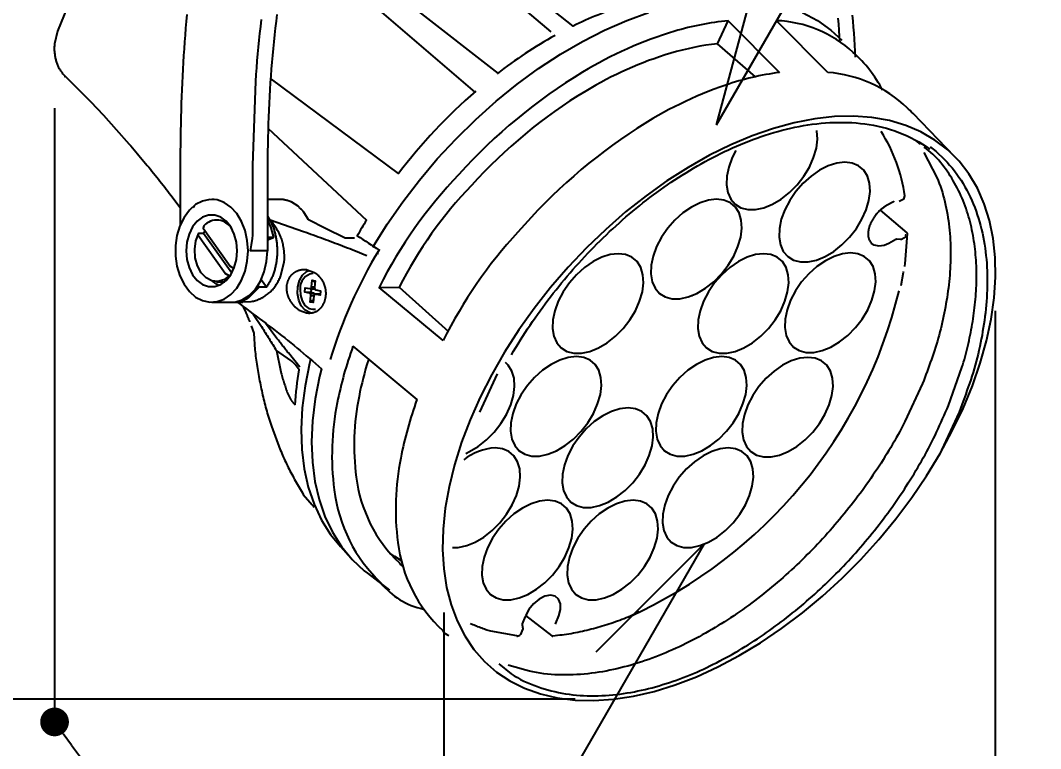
# Model space of a CAD drawing. Header units: millimetres. Extents: x 14 to 828, y 15 to 581.
# Drawn here: x 211.87 to 238.52, y 347.74 to 366.76 of the extents above; entities that cross this region are included whole.
import ezdxf

# ---------------------------------------------------------------- set-up
doc = ezdxf.new("R2010")
doc.units = ezdxf.units.MM
doc.header["$LTSCALE"] = 0.2
doc.layers.get('Defpoints').update_dxf_attribs({"color": 5})
for name, color, linetype in [('1_シンボル', 2, 'Continuous'), ('1_寸法', 7, 'Continuous'), ('1_文字', 3, 'Continuous')]:
    doc.layers.add(name, color=color, linetype=linetype)
doc.styles.add('Dim', font='simplex.shx', dxfattribs={"width": 0.8, "bigfont": 'extfont2.shx'})
doc.dimstyles.new('1-1', dxfattribs={"dimtxt": 3, "dimasz": 0.75, "dimexe": 0, "dimexo": 1, "dimgap": 0.5, "dimtad": 1, "dimdec": 0, "dimtxsty": 'Dim', "dimblk": 'DOT', "dimcen": 2.5, "dimadec": 0, "dimazin": 0, "dimtfac": 1, "dimtdec": 0, "dimtix": 1, "dimtmove": 2, "dimatfit": 3, "dimldrblk": '引出', "dimfxl": 1, "dimlwd": -1, "dimlwe": -1, "dimarcsym": 0})

# ---------------------------------------------------------------- blocks, each defined once
blk = doc.blocks.new('_Dot')
at = {"color": 0, "linetype": 'ByBlock', "lineweight": -2}
blk.add_line((-0.5, 0), (-1, 0), dxfattribs=at)
at = {"color": 0, "linetype": 'ByBlock', "const_width": 0.5}
blk.add_lwpolyline([(-0.25, 0, 1), (0.25, 0, 1)], format="xyb", close=True, dxfattribs=at)
blk = doc.blocks.new('*D17')
at = {"layer": '1_寸法', "color": 0, "transparency": 16777216}
for p, q in [((237.339, 359.174), (237.339, 342.6)), ((222.93, 351.293), (222.93, 334.718)), ((223.588, 335.078), (236.681, 342.24))]:
    blk.add_line(p, q, dxfattribs=at)
at = {"layer": 'Defpoints', "color": 0, "transparency": 16777216}
for p in [(237.339, 360.314), (222.93, 352.433), (237.339, 342.6)]:
    blk.add_point(p, dxfattribs=at)
at = {"layer": '1_寸法', "color": 0, "transparency": 16777216, "xscale": 0.75, "yscale": 0.75, "zscale": 0.75}
for p, rotation in [((237.339, 342.6), 28.67606357484534), ((222.93, 334.718), 208.6760635748453)]:
    blk.add_blockref('_Dot', p, dxfattribs=dict(at, rotation=rotation))
at = {"layer": '1_寸法', "color": 0, "transparency": 16777216, "insert": (229.175, 340.414), "char_height": 3, "attachment_point": 5, "rotation": 28.6761, "style": 'Dim'}
blk.add_mtext('%%C106', dxfattribs=at)
blk = doc.blocks.new('引出')
at = {"color": 0, "linetype": 'ByBlock', "lineweight": -2}
for p, q in [((-3.864, 1.035), (0, 0)), ((0, 0), (-1, 0))]:
    blk.add_line(p, q, dxfattribs=at)
blk = doc.blocks.new('*D21')
at = {"layer": '1_寸法', "color": 0, "transparency": 16777216}
for p, q in [((212.762, 364.471), (212.762, 348.436)), ((222.93, 350.754), (222.93, 334.718)), ((213.208, 347.833), (222.483, 335.321))]:
    blk.add_line(p, q, dxfattribs=at)
at = {"layer": 'Defpoints', "color": 0, "transparency": 16777216}
for p in [(212.762, 366.15), (222.93, 352.433), (222.93, 334.718)]:
    blk.add_point(p, dxfattribs=at)
at = {"layer": '1_寸法', "color": 0, "transparency": 16777216, "xscale": 0.75, "yscale": 0.75, "zscale": 0.75}
for p, rotation in [((212.762, 348.436), 126.5486283156237), ((222.93, 334.718), 306.5486283156237)]:
    blk.add_blockref('_Dot', p, dxfattribs=dict(at, rotation=rotation))
at = {"layer": '1_寸法', "color": 0, "transparency": 16777216, "insert": (219.452, 342.768), "char_height": 3, "attachment_point": 5, "rotation": 306.5486, "style": 'Dim'}
blk.add_mtext('115', dxfattribs=at)
blk = doc.blocks.new('*D22')
at = {"layer": '1_寸法', "color": 0, "transparency": 16777216}
for p, q in [((187.863, 387.499), (172.133, 387.499)), ((172.133, 386.749), (172.133, 349.779)), ((226.362, 349.029), (172.133, 349.029))]:
    blk.add_line(p, q, dxfattribs=at)
at = {"layer": 'Defpoints', "color": 0, "transparency": 16777216}
for p in [(188.863, 387.499), (172.133, 349.029), (227.362, 349.029)]:
    blk.add_point(p, dxfattribs=at)
at = {"layer": '1_寸法', "color": 0, "transparency": 16777216, "xscale": 0.75, "yscale": 0.75, "zscale": 0.75}
for p, rotation in [((172.133, 387.499), 90), ((172.133, 349.029), 270)]:
    blk.add_blockref('_Dot', p, dxfattribs=dict(at, rotation=rotation))
at = {"layer": '1_寸法', "color": 0, "transparency": 16777216, "insert": (170.133, 368.264), "char_height": 3, "attachment_point": 5, "rotation": 90, "style": 'Dim'}
blk.add_mtext('223', dxfattribs=at)

msp = doc.modelspace()

# ---------------------------------------------------------------- linework, layer by layer
at = {"layer": '1_シンボル', "color": 7}
for points in [[(220.126, 373.42), (227.628, 367.139, 0.040083), (226.31, 366.617), (219.617, 371.906)], [(230.36, 366.757, 0.047412), (228.964, 366.482, 0.062623), (226.558, 365.411, 0.07355), (223.327, 362.742, 0.07355), (221.243, 359.79)], [(234.395, 364.94, 0.094761), (233.627, 365.926, 0.180053), (231.626, 366.757)], [(225.838, 366.372, 0.038254), (224.323, 365.37)], [(230.084, 366.155, 0.044584), (228.862, 365.907, 0.062623), (226.639, 364.918, 0.07355), (223.654, 362.452, 0.07355), (221.765, 359.794)], [(223.765, 364.913, 0.051337), (221.748, 362.765), (218.43, 365.231)], [(231.698, 365.404, 0.049081), (230.296, 365.074, 0.060869), (227.979, 363.943, 0.07069), (224.868, 361.233, 0.07069), (222.917, 358.402)], [(235.192, 364.33, 0.015752), (235.037, 364.48, 0.174782), (232.967, 365.404)], [(218.347, 363.937), (220.91, 361.543, 0.008533), (220.671, 361.136, 0.004093), (221.258, 360.756)], [(234.974, 362.179, 0.111347), (234.357, 363.858)], [(234.694, 362.029), (234.687, 362.027), (234.68, 362.025), (234.5, 361.926), (234.486, 361.917), (234.473, 361.908), (234.459, 361.899), (234.445, 361.89), (234.431, 361.881), (234.417, 361.871), (234.404, 361.862), (234.39, 361.852), (234.377, 361.842), (234.364, 361.832), (234.351, 361.821), (234.338, 361.811), (234.326, 361.8), (234.313, 361.788), (234.301, 361.777), (234.289, 361.765), (234.278, 361.753), (234.266, 361.741), (234.255, 361.729), (234.244, 361.716), (234.234, 361.704), (234.223, 361.691), (234.213, 361.678), (234.202, 361.665), (234.192, 361.651), (234.183, 361.638), (234.173, 361.624), (234.164, 361.611), (234.155, 361.597), (234.146, 361.583), (234.137, 361.569), (234.128, 361.554), (234.12, 361.54), (234.112, 361.525), (234.104, 361.511), (234.097, 361.496), (234.09, 361.481), (234.083, 361.466), (234.076, 361.451), (234.07, 361.435), (234.064, 361.42), (234.058, 361.404), (234.052, 361.389), (234.047, 361.373), (234.042, 361.357), (234.038, 361.341), (234.034, 361.325), (234.03, 361.308), (234.027, 361.292), (234.024, 361.276), (234.021, 361.259), (234.019, 361.243), (234.018, 361.226), (234.017, 361.21), (234.016, 361.193), (234.016, 361.177), (234.017, 361.16), (234.018, 361.143), (234.02, 361.127), (234.022, 361.11), (234.025, 361.094), (234.029, 361.078), (234.034, 361.062), (234.039, 361.046), (234.046, 361.031), (234.053, 361.016), (234.061, 361.001), (234.069, 360.987), (234.079, 360.973), (234.089, 360.96), (234.1, 360.948), (234.113, 360.937), (234.125, 360.926), (234.139, 360.917), (234.153, 360.908), (234.168, 360.901), (234.301, 360.873, 0.124451), (234.562, 360.948), (234.742, 361.047), (234.749, 361.05), (234.756, 361.052), (234.769, 361.054), (234.865, 361.048), (234.872, 361.048), (234.879, 361.048), (234.885, 361.05), (234.891, 361.052), (235.01, 361.117)], [(217.395, 361.316, 0.505492), (216.662, 361.4), (216.644, 361.336), (217.35, 360.343), (217.438, 360.291)], [(216.689, 361.272, 0.021706), (216.654, 361.209)], [(235.02, 361.142), (235.023, 361.132, -0.233769), (235.01, 361.117), (235.007, 361.128)], [(221.233, 360.756, 0.063552), (219.967, 357.909)], [(219.506, 360.15, 0.38563), (219.179, 359.745), (219.184, 359.584), (219.228, 359.434), (219.305, 359.315), (219.407, 359.24), (219.506, 359.218), (219.576, 359.218)], [(219.492, 359.976), (219.573, 359.961), (219.556, 359.787, 0.365714), (219.589, 359.726), (219.712, 359.703), (219.702, 359.59), (219.578, 359.613), (219.683, 359.613), (219.678, 359.613), (219.573, 359.613)], [(219.455, 359.581, 0.365714), (219.423, 359.642), (219.527, 359.642), (219.464, 359.654), (219.3, 359.665), (219.31, 359.779), (219.433, 359.756), (219.441, 359.755), (219.448, 359.757), (219.455, 359.761), (219.461, 359.766), (219.467, 359.773), (219.471, 359.782), (219.474, 359.791), (219.476, 359.802), (219.558, 359.802)], [(219.438, 359.755), (219.543, 359.755, 0.147128), (219.559, 359.76)], [(219.558, 359.608, 0.275277), (219.527, 359.642)], [(227.756, 351.177, 0.231623), (234.827, 359.699)], [(220.558, 358.249, 0.039233), (220.148, 356.772, 0.083686), (220.071, 354.496, 0.174782), (221.289, 352.068, 0.174782), (222.398, 351.385)], [(220.558, 358.249), (222.23, 356.856, 0.040176), (221.807, 355.33, 0.083031), (221.732, 353.125, 0.180053), (222.905, 350.823, 0.180053), (223.06, 350.697)], [(220.96, 357.897, 0.02841), (220.717, 356.936, 0.083686), (220.645, 354.833, 0.174782), (221.771, 352.59, 0.174782), (221.866, 352.507)], [(223.156, 352.99), (223.311, 352.994), (223.529, 353.041), (223.754, 353.133), (223.979, 353.267), (224.195, 353.438), (224.395, 353.64), (224.571, 353.865), (224.717, 354.106), (224.828, 354.354), (224.899, 354.599), (224.929, 354.833), (224.915, 355.048), (224.859, 355.235), (224.763, 355.389), (224.629, 355.502), (224.463, 355.572), (224.272, 355.595, 0.153555), (223.454, 355.284)], [(224.991, 350.849), (224.938, 350.719, -0.015904), (224.937, 350.717), (224.93, 350.708), (224.922, 350.702)]]:
    msp.add_lwpolyline(points, format="xyb", dxfattribs=at)
for points in [[(214.932, 371.604), (212.843, 366.487), (212.762, 366.15), (212.759, 366.126), (212.757, 366.102), (212.756, 366.077), (212.755, 366.053), (212.755, 366.028), (212.756, 366.004), (212.756, 365.979), (212.758, 365.955), (212.76, 365.931), (212.762, 365.906), (212.765, 365.882), (212.768, 365.858), (212.772, 365.834), (212.776, 365.81), (212.781, 365.786), (212.786, 365.762), (212.791, 365.738), (212.798, 365.714), (212.804, 365.691), (212.811, 365.667), (212.819, 365.644), (212.828, 365.621), (212.837, 365.599), (212.846, 365.576), (212.857, 365.554), (212.868, 365.532), (212.88, 365.511), (212.893, 365.49), (212.906, 365.47), (212.92, 365.45), (212.935, 365.43), (212.949, 365.41), (212.964, 365.391), (212.98, 365.372), (212.995, 365.353), (213.011, 365.334), (213.355, 364.996), (213.697, 364.647), (214.037, 364.287), (214.375, 363.916), (214.71, 363.535), (214.753, 363.485), (214.796, 363.434), (214.839, 363.384), (214.882, 363.333), (214.925, 363.282), (214.968, 363.232), (215.01, 363.181), (215.053, 363.13), (215.095, 363.079), (215.138, 363.028), (215.18, 362.977), (215.222, 362.926), (215.265, 362.874), (215.307, 362.823), (215.349, 362.772), (215.39, 362.72), (215.432, 362.668), (215.474, 362.617), (215.515, 362.565), (215.556, 362.513), (215.598, 362.461), (215.639, 362.409), (215.679, 362.356), (215.72, 362.304), (215.76, 362.251), (215.801, 362.198), (216.043, 361.875)], [(219.558, 371.68), (225.728, 366.464)], [(224.362, 365.377), (220.12, 368.684), (219.021, 369.54)], [(218.926, 369.023), (223.745, 364.886)], [(216.218, 366.918), (216.202, 366.739), (216.187, 366.561), (216.173, 366.382), (216.16, 366.204), (216.147, 366.025), (216.135, 365.847), (216.124, 365.668), (216.113, 365.489), (216.103, 365.31), (216.094, 365.132), (216.086, 364.953), (216.079, 364.774), (216.072, 364.595), (216.067, 364.416), (216.062, 364.237), (216.058, 364.058), (216.054, 363.879), (216.051, 363.7), (216.049, 363.521), (216.047, 363.342), (216.045, 363.163), (216.043, 362.984), (216.043, 361.415)], [(218.57, 366.921), (218.548, 366.743), (218.527, 366.565), (218.508, 366.387), (218.489, 366.208), (218.471, 366.03), (218.454, 365.851), (218.438, 365.672), (218.423, 365.494), (218.409, 365.315), (218.396, 365.136), (218.385, 364.957), (218.374, 364.777), (218.365, 364.598), (218.357, 364.419), (218.35, 364.24), (218.345, 364.06), (218.34, 363.881), (218.336, 363.702), (218.332, 363.522), (218.329, 363.343), (218.326, 363.163), (218.324, 362.984), (218.324, 360.744), (217.88, 360.744), (217.881, 360.747), (217.909, 360.905), (217.932, 361.064), (217.94, 361.153), (217.944, 361.243), (217.944, 362.984), (218.018, 365.167), (218.03, 365.347), (218.043, 365.527), (218.057, 365.707), (218.073, 365.887), (218.09, 366.067), (218.108, 366.247), (218.127, 366.426), (218.147, 366.606), (218.168, 366.785)], [(221.074, 360.84), (221.449, 361.437), (221.857, 362.023), (222.295, 362.593), (222.762, 363.144), (223.253, 363.673), (223.766, 364.176), (224.299, 364.652), (224.847, 365.096), (225.408, 365.506), (225.979, 365.88), (226.555, 366.215), (227.133, 366.51), (227.71, 366.763), (228.283, 366.972)], [(232.305, 366.972), (232.692, 366.763), (233.045, 366.51), (233.327, 366.251)], [(233.285, 366.184), (233.274, 366.345), (233.263, 366.505), (233.25, 366.666), (233.236, 366.826)], [(233.692, 365.803), (233.682, 365.96), (233.671, 366.117), (233.66, 366.274), (233.649, 366.431), (233.637, 366.588), (233.624, 366.745), (233.611, 366.901)], [(231.073, 365.293), (230.084, 366.155), (230.36, 366.757), (231.698, 365.404)], [(232.967, 365.404), (231.626, 366.757)], [(213.01, 365.302), (213.018, 365.297)], [(218.441, 365.296), (218.418, 365.297)], [(224.698, 358.023), (224.756, 358.122), (224.815, 358.22), (224.875, 358.318), (224.936, 358.416), (224.997, 358.512), (225.059, 358.609), (225.122, 358.705), (225.186, 358.8), (225.251, 358.895), (225.316, 358.99), (225.382, 359.084), (225.449, 359.177), (225.516, 359.27), (225.584, 359.363), (225.653, 359.454), (225.723, 359.546), (225.793, 359.636), (225.864, 359.726), (225.936, 359.816), (226.009, 359.905), (226.082, 359.993), (226.156, 360.081), (226.231, 360.168), (226.306, 360.255), (226.382, 360.341), (226.459, 360.426), (226.537, 360.511), (226.615, 360.595), (226.694, 360.679), (226.773, 360.762), (226.853, 360.844), (226.934, 360.925), (227.015, 361.006), (227.097, 361.087), (227.18, 361.166), (227.264, 361.245), (227.348, 361.323), (227.432, 361.401), (227.518, 361.478), (227.604, 361.554), (227.69, 361.629), (227.778, 361.703), (227.866, 361.777), (227.954, 361.85), (228.043, 361.923), (228.133, 361.994), (228.224, 362.065), (228.315, 362.135), (228.407, 362.204), (228.499, 362.272), (228.592, 362.339), (228.686, 362.406), (228.78, 362.471), (228.875, 362.536), (228.97, 362.6), (229.066, 362.663), (229.163, 362.725), (229.26, 362.786), (229.358, 362.845), (229.457, 362.904), (229.556, 362.962), (229.656, 363.019), (229.756, 363.075), (229.857, 363.13), (229.958, 363.183), (230.061, 363.235), (230.163, 363.287), (230.267, 363.337), (230.371, 363.386), (230.475, 363.433), (230.58, 363.479), (230.686, 363.524), (230.792, 363.568), (230.899, 363.61), (231.006, 363.651), (231.114, 363.69), (231.222, 363.728), (231.331, 363.764), (231.441, 363.799), (231.551, 363.832), (231.661, 363.864), (231.772, 363.894), (231.883, 363.922), (231.995, 363.948), (232.107, 363.972), (232.22, 363.995), (232.333, 364.015), (232.446, 364.033), (232.56, 364.05), (232.674, 364.064), (232.788, 364.076), (232.902, 364.086), (233.017, 364.093), (233.132, 364.098), (233.247, 364.101), (233.361, 364.101), (233.476, 364.098), (233.591, 364.093), (233.705, 364.085), (233.82, 364.074), (233.934, 364.06), (234.047, 364.043), (234.16, 364.023), (234.273, 364), (234.385, 363.974), (234.496, 363.945), (234.606, 363.912), (234.715, 363.877), (234.823, 363.837), (234.929, 363.795), (235.035, 363.749), (235.138, 363.699), (235.24, 363.647), (235.34, 363.591), (235.439, 363.531), (235.535, 363.468), (235.629, 363.402)], [(236.285, 363.204), (235.192, 364.33)], [(230.563, 363.365), (230.467, 363.182), (230.376, 362.934), (230.325, 362.693), (230.317, 362.468), (230.352, 362.266), (230.429, 362.095), (230.544, 361.961), (230.694, 361.869), (230.874, 361.822), (231.076, 361.822), (231.294, 361.869), (231.52, 361.961), (231.744, 362.095), (231.961, 362.266), (232.161, 362.468), (232.337, 362.693), (232.483, 362.934), (232.593, 363.182), (232.665, 363.427), (232.694, 363.661), (232.681, 363.876), (232.678, 363.886)], [(235.384, 363.528), (235.261, 363.627)], [(224.37, 349.956), (224.695, 349.695), (224.774, 349.643), (224.855, 349.594), (224.939, 349.548), (225.024, 349.505), (225.11, 349.466), (225.198, 349.428), (225.286, 349.393), (225.376, 349.36), (225.466, 349.33), (225.556, 349.301), (225.648, 349.274), (225.739, 349.249), (225.832, 349.227), (225.925, 349.206), (226.018, 349.188), (226.112, 349.172), (226.206, 349.158), (226.301, 349.147), (226.395, 349.137), (226.49, 349.129), (226.585, 349.124), (226.68, 349.12), (226.775, 349.118), (226.871, 349.118), (226.966, 349.12), (227.061, 349.123), (227.156, 349.128), (227.251, 349.135), (227.345, 349.143), (227.44, 349.153), (227.535, 349.165), (227.629, 349.178), (227.723, 349.192), (227.817, 349.208), (227.91, 349.225), (228.004, 349.244), (228.097, 349.264), (228.189, 349.285), (228.282, 349.307), (228.374, 349.331), (228.466, 349.356), (228.557, 349.382), (228.648, 349.41), (228.739, 349.438), (228.83, 349.467), (228.92, 349.498), (229.01, 349.53), (229.099, 349.562), (229.188, 349.596), (229.277, 349.631), (229.365, 349.666), (229.453, 349.703), (229.54, 349.74), (229.627, 349.779), (229.714, 349.818), (229.8, 349.858), (229.886, 349.899), (229.971, 349.941), (230.056, 349.984), (230.141, 350.028), (230.225, 350.072), (230.309, 350.117), (230.392, 350.163), (230.475, 350.209), (230.558, 350.257), (230.64, 350.305), (230.721, 350.354), (230.803, 350.403), (230.884, 350.453), (230.964, 350.504), (231.044, 350.556), (231.124, 350.608), (231.203, 350.661), (231.281, 350.714), (231.36, 350.768), (231.437, 350.823), (231.515, 350.879), (231.592, 350.934), (231.668, 350.991), (231.744, 351.048), (231.82, 351.106), (231.895, 351.164), (231.97, 351.223), (232.044, 351.282), (232.118, 351.342), (232.192, 351.403), (232.265, 351.464), (232.337, 351.525), (232.41, 351.587), (232.481, 351.65), (232.552, 351.713), (232.623, 351.777), (232.694, 351.841), (232.764, 351.905), (232.833, 351.97), (232.902, 352.036), (232.97, 352.102), (233.039, 352.168), (233.106, 352.235), (233.173, 352.303), (233.24, 352.37), (233.306, 352.439), (233.372, 352.507), (233.437, 352.577), (233.502, 352.646), (233.567, 352.716), (233.631, 352.787), (233.694, 352.858), (233.757, 352.929), (233.819, 353.001), (233.881, 353.073), (233.943, 353.146), (234.004, 353.219), (234.065, 353.292), (234.125, 353.366), (234.184, 353.44), (234.243, 353.515), (234.302, 353.59), (234.36, 353.665), (234.417, 353.741), (234.474, 353.817), (234.531, 353.893), (234.587, 353.97), (234.642, 354.048), (234.697, 354.125), (234.752, 354.203), (234.806, 354.282), (234.859, 354.361), (234.912, 354.44), (234.964, 354.519), (235.016, 354.599), (235.068, 354.679), (235.118, 354.759), (235.169, 354.84), (235.218, 354.921), (235.268, 355.003), (235.316, 355.085), (235.364, 355.167), (235.412, 355.249), (235.458, 355.332), (235.504, 355.415), (235.55, 355.499), (235.594, 355.583), (235.638, 355.667), (235.681, 355.752), (235.724, 355.838), (235.765, 355.923), (235.806, 356.009), (235.847, 356.095), (235.886, 356.182), (235.926, 356.268), (235.965, 356.355), (236.004, 356.442), (236.042, 356.529), (236.08, 356.616), (236.119, 356.703), (236.47, 357.693), (236.491, 357.763), (236.512, 357.833), (236.532, 357.903), (236.551, 357.973), (236.57, 358.043), (236.588, 358.114), (236.606, 358.185), (236.623, 358.256), (236.639, 358.327), (236.655, 358.398), (236.67, 358.469), (236.685, 358.54), (236.699, 358.612), (236.712, 358.683), (236.725, 358.755), (236.738, 358.827), (236.75, 358.899), (236.761, 358.971), (236.771, 359.043), (236.782, 359.115), (236.791, 359.187), (236.8, 359.259), (236.808, 359.332), (236.815, 359.404), (236.822, 359.477), (236.828, 359.549), (236.833, 359.622), (236.838, 359.695), (236.842, 359.768), (236.845, 359.84), (236.847, 359.913), (236.849, 359.986), (236.85, 360.059), (236.85, 360.132), (236.849, 360.205), (236.847, 360.277), (236.845, 360.35), (236.841, 360.423), (236.837, 360.496), (236.832, 360.568), (236.826, 360.641), (236.819, 360.714), (236.812, 360.786), (236.803, 360.858), (236.793, 360.931), (236.783, 361.003), (236.771, 361.075), (236.759, 361.146), (236.745, 361.218), (236.731, 361.289), (236.715, 361.36), (236.699, 361.431), (236.681, 361.502), (236.662, 361.572), (236.642, 361.643), (236.621, 361.712), (236.599, 361.782), (236.576, 361.851), (236.551, 361.919), (236.526, 361.988), (236.499, 362.055), (236.471, 362.123), (236.441, 362.189), (236.411, 362.255), (236.379, 362.321), (236.346, 362.386), (236.312, 362.45), (236.277, 362.514), (236.24, 362.577), (236.203, 362.64), (236.165, 362.702), (236.125, 362.763), (236.085, 362.823), (236.043, 362.883), (236, 362.942), (235.955, 363), (235.909, 363.056), (235.862, 363.111), (235.813, 363.165), (235.762, 363.217), (235.709, 363.267), (235.654, 363.316), (235.598, 363.362), (235.541, 363.407), (235.483, 363.452)], [(235.473, 363.316), (235.816, 362.66), (235.848, 362.582), (235.878, 362.504), (235.906, 362.425), (235.932, 362.346), (235.957, 362.265), (235.98, 362.185), (236.001, 362.104), (236.021, 362.023), (236.04, 361.941), (236.057, 361.859), (236.074, 361.777), (236.089, 361.695), (236.102, 361.612), (236.115, 361.529), (236.126, 361.446), (236.136, 361.363), (236.144, 361.28), (236.152, 361.196), (236.158, 361.113), (236.164, 361.029), (236.168, 360.946), (236.17, 360.862), (236.172, 360.778), (236.173, 360.694), (236.173, 360.611), (236.171, 360.527), (236.169, 360.443), (236.165, 360.36), (236.161, 360.276), (236.155, 360.192), (236.149, 360.109), (236.142, 360.025), (236.134, 359.942), (236.125, 359.859), (236.115, 359.776), (236.104, 359.693), (236.092, 359.61), (236.08, 359.527), (236.066, 359.444), (236.052, 359.362), (236.038, 359.279), (236.022, 359.197), (236.006, 359.115), (235.989, 359.033), (235.971, 358.951), (235.953, 358.869), (235.934, 358.788), (235.914, 358.706), (235.893, 358.625), (235.871, 358.544), (235.849, 358.464), (235.826, 358.383), (235.802, 358.303), (235.777, 358.223), (235.751, 358.143), (235.725, 358.064), (235.698, 357.984), (235.671, 357.905), (235.643, 357.826), (235.614, 357.747), (235.586, 357.669), (235.557, 357.59), (235.528, 357.512), (235.498, 357.433), (235.469, 357.355), (235.439, 357.277), (234.98, 356.283), (234.936, 356.197), (234.892, 356.112), (234.846, 356.027), (234.8, 355.943), (234.753, 355.859), (234.705, 355.775), (234.657, 355.692), (234.608, 355.609), (234.559, 355.527), (234.509, 355.444), (234.458, 355.363), (234.407, 355.281), (234.355, 355.2), (234.303, 355.119), (234.25, 355.039), (234.197, 354.958), (234.143, 354.879), (234.089, 354.799), (234.034, 354.72), (233.979, 354.641), (233.923, 354.563), (233.867, 354.485), (233.81, 354.408), (233.752, 354.33), (233.694, 354.254), (233.636, 354.177), (233.576, 354.101), (233.517, 354.026), (233.457, 353.951), (233.396, 353.876), (233.335, 353.802), (233.274, 353.728), (233.211, 353.654), (233.149, 353.581), (233.086, 353.508), (233.022, 353.436), (232.958, 353.364), (232.894, 353.293), (232.829, 353.222), (232.763, 353.151), (232.697, 353.081), (232.631, 353.012), (232.564, 352.942), (232.497, 352.874), (232.429, 352.806), (232.361, 352.738), (232.292, 352.67), (232.223, 352.604), (232.153, 352.537), (232.083, 352.471), (232.012, 352.406), (231.941, 352.341), (231.87, 352.277), (231.798, 352.213), (231.725, 352.15), (231.652, 352.087), (231.579, 352.025), (231.505, 351.963), (231.431, 351.902), (231.356, 351.841), (231.281, 351.781), (231.205, 351.721), (231.129, 351.662), (231.053, 351.604), (230.976, 351.546), (230.899, 351.489), (230.821, 351.432), (230.743, 351.376), (230.664, 351.321), (230.585, 351.266), (230.505, 351.212), (230.425, 351.159), (230.345, 351.106), (230.264, 351.054), (230.182, 351.002), (230.101, 350.952), (230.018, 350.902), (229.936, 350.852), (229.853, 350.804), (229.769, 350.756), (229.685, 350.709), (229.601, 350.663), (229.516, 350.617), (229.431, 350.572), (229.345, 350.528), (229.259, 350.485), (229.173, 350.443), (229.086, 350.402), (228.999, 350.361), (228.911, 350.321), (228.823, 350.283), (228.735, 350.245), (228.646, 350.208), (228.556, 350.172), (228.467, 350.137), (228.377, 350.103), (228.286, 350.071), (228.195, 350.039), (228.104, 350.008), (228.013, 349.978), (227.921, 349.95), (227.829, 349.923), (227.736, 349.896), (227.643, 349.872), (227.55, 349.848), (227.456, 349.825), (227.362, 349.804), (227.268, 349.784), (227.174, 349.766), (227.079, 349.749), (226.984, 349.733), (226.889, 349.719), (226.793, 349.707), (226.698, 349.696), (226.602, 349.686), (226.506, 349.679), (226.41, 349.672), (226.314, 349.668), (226.218, 349.665), (226.122, 349.664), (226.025, 349.664), (225.929, 349.666), (225.833, 349.67), (225.737, 349.677), (225.641, 349.685), (225.546, 349.696), (225.45, 349.709), (225.355, 349.724), (225.261, 349.743), (225.167, 349.763), (225.074, 349.787), (224.981, 349.812), (224.888, 349.838), (224.796, 349.866), (224.704, 349.894), (224.612, 349.923)], [(235.639, 363.462), (235.717, 363.401), (235.794, 363.337), (235.869, 363.271), (235.941, 363.203), (236.012, 363.132), (236.08, 363.06), (236.147, 362.985), (236.211, 362.909), (236.273, 362.831), (236.332, 362.751), (236.389, 362.67), (236.445, 362.587), (236.497, 362.502), (236.548, 362.416), (236.596, 362.329), (236.642, 362.24), (236.685, 362.151), (236.727, 362.06), (236.766, 361.968), (236.803, 361.876), (236.838, 361.782), (236.87, 361.688), (236.901, 361.593), (236.929, 361.498), (236.956, 361.402), (236.98, 361.305), (237.002, 361.208), (237.023, 361.11), (237.041, 361.012), (237.058, 360.914), (237.073, 360.816), (237.086, 360.717), (237.097, 360.618), (237.107, 360.519), (237.115, 360.419), (237.122, 360.32), (237.126, 360.22), (237.129, 360.121), (237.131, 360.021), (237.131, 359.921), (237.13, 359.822), (237.127, 359.722), (237.123, 359.622), (237.118, 359.523), (237.111, 359.423), (237.102, 359.324), (237.093, 359.225), (237.082, 359.126), (237.07, 359.027), (237.057, 358.928), (237.042, 358.829), (237.027, 358.731), (237.01, 358.633), (236.993, 358.535), (236.974, 358.437), (236.954, 358.339), (236.933, 358.241), (236.912, 358.144), (236.889, 358.047), (236.865, 357.95), (236.84, 357.854), (236.813, 357.758), (236.786, 357.662), (236.758, 357.566), (236.728, 357.471), (236.697, 357.376), (236.666, 357.282), (236.633, 357.188), (236.6, 357.094), (236.567, 357), (236.532, 356.906), (236.498, 356.813), (236.463, 356.719), (236.428, 356.626), (236.393, 356.533), (235.931, 355.532)], [(216.93, 362.088), (216.867, 362.088)], [(218.649, 362.088), (218.324, 362.088)], [(219.396, 361.553), (219.271, 361.756), (219.263, 361.766), (219.254, 361.776), (219.246, 361.787), (219.237, 361.796), (219.228, 361.806), (219.219, 361.816), (219.21, 361.826), (219.2, 361.835), (219.191, 361.844), (219.182, 361.854), (219.172, 361.863), (219.162, 361.872), (219.153, 361.881), (219.143, 361.89), (219.133, 361.899), (219.123, 361.908), (218.957, 362.014), (218.945, 362.02), (218.933, 362.025), (218.922, 362.03), (218.91, 362.035), (218.898, 362.039), (218.886, 362.044), (218.874, 362.048), (218.862, 362.052), (218.849, 362.055), (218.837, 362.059), (218.825, 362.062), (218.812, 362.065), (218.8, 362.068), (218.787, 362.071), (218.775, 362.074), (218.762, 362.076), (218.75, 362.079), (218.737, 362.081), (218.725, 362.083), (218.712, 362.085), (218.699, 362.086), (218.687, 362.088), (218.674, 362.088), (218.661, 362.089), (218.648, 362.089), (218.636, 362.088), (218.63, 362.088)], [(234.961, 362.115), (234.959, 362.11), (234.955, 362.105), (234.952, 362.101), (234.948, 362.098), (234.829, 362.033)], [(234.955, 362.105), (234.959, 362.11), (234.961, 362.116), (234.974, 362.179), (234.974, 362.177)], [(216.379, 361.873), (216.415, 361.921)], [(234.33, 361.808), (235.028, 361.214)], [(217.678, 359.414), (217.902, 359.421), (217.931, 359.425), (217.96, 359.431), (217.988, 359.438), (218.016, 359.446), (218.043, 359.455), (218.071, 359.466), (218.098, 359.477), (218.124, 359.489), (218.151, 359.501), (218.176, 359.515), (218.202, 359.529), (218.227, 359.544), (218.252, 359.559), (218.276, 359.575), (218.3, 359.592), (218.323, 359.609), (218.346, 359.627), (218.369, 359.646), (218.391, 359.665), (218.412, 359.685), (218.433, 359.706), (218.453, 359.727), (218.472, 359.749), (218.49, 359.772), (218.508, 359.795), (218.524, 359.819), (218.541, 359.843), (218.556, 359.867), (218.571, 359.892), (218.586, 359.918), (218.6, 359.943), (218.614, 359.969), (218.628, 359.994), (218.641, 360.02), (218.655, 360.046), (218.668, 360.072), (218.76, 360.444), (218.763, 360.477), (218.766, 360.51), (218.767, 360.543), (218.768, 360.577), (218.768, 360.61), (218.767, 360.643), (218.765, 360.677), (218.762, 360.71), (218.759, 360.743), (218.755, 360.776), (218.75, 360.809), (218.744, 360.842), (218.738, 360.875), (218.731, 360.907), (218.724, 360.94), (218.716, 360.972), (218.706, 361.004), (218.697, 361.036), (218.686, 361.068), (218.675, 361.099), (218.662, 361.13), (218.649, 361.161), (218.635, 361.191), (218.62, 361.221), (218.605, 361.25), (218.588, 361.279), (218.571, 361.308), (218.553, 361.336), (218.535, 361.364), (218.516, 361.391), (218.497, 361.419), (218.477, 361.446), (218.458, 361.473), (218.438, 361.499), (218.418, 361.526), (218.398, 361.553), (219.265, 361.252), (219.329, 361.229), (219.393, 361.206), (219.457, 361.183), (219.521, 361.16), (219.585, 361.137), (219.649, 361.113), (219.712, 361.09), (219.776, 361.066), (219.84, 361.043), (219.904, 361.019), (219.967, 360.995), (220.031, 360.971), (220.094, 360.947), (220.158, 360.923), (220.221, 360.899), (220.285, 360.874), (220.348, 360.85), (220.412, 360.825), (220.475, 360.801), (220.538, 360.776), (220.602, 360.751), (220.665, 360.726), (220.728, 360.701), (220.791, 360.676), (220.854, 360.651), (220.917, 360.625)], [(218.324, 361.646), (218.417, 361.491), (218.429, 361.467), (218.44, 361.442), (218.451, 361.417), (218.461, 361.392), (218.47, 361.367), (218.479, 361.342), (218.488, 361.316), (218.496, 361.291), (218.503, 361.265), (218.511, 361.239), (218.518, 361.213), (218.524, 361.187), (218.53, 361.161), (218.536, 361.134), (218.541, 361.108), (218.546, 361.082), (218.551, 361.055), (218.556, 361.029), (218.559, 361.002), (218.563, 360.975), (218.566, 360.949), (218.569, 360.922), (218.571, 360.895), (218.573, 360.868), (218.575, 360.841), (218.576, 360.815), (218.577, 360.788), (218.577, 360.761), (218.577, 360.734), (218.577, 360.707), (218.576, 360.68), (218.575, 360.653), (218.574, 360.626), (218.572, 360.6), (218.57, 360.573), (218.567, 360.546), (218.564, 360.519), (218.56, 360.493), (218.557, 360.466), (218.552, 360.439), (218.548, 360.413), (218.543, 360.386), (218.538, 360.36), (218.532, 360.334), (218.526, 360.308), (218.519, 360.281), (218.513, 360.255), (218.505, 360.23), (218.498, 360.204), (218.49, 360.178), (218.481, 360.153), (218.472, 360.127), (218.463, 360.102), (218.453, 360.077), (218.442, 360.052), (218.431, 360.028), (218.419, 360.004), (218.407, 359.98), (218.395, 359.956), (218.382, 359.932), (218.369, 359.909), (218.355, 359.886), (218.341, 359.862), (218.327, 359.839), (218.313, 359.817), (218.299, 359.794), (218.109, 359.794), (218.076, 359.84)], [(218.324, 361.55), (218.414, 361.344), (218.482, 361.092)], [(220.353, 361.071), (219.839, 361.33), (219.397, 361.553)], [(217.344, 360.088), (217.325, 360.088), (217.184, 359.984), (217.027, 359.939), (216.868, 359.957), (216.719, 360.037), (216.591, 360.172), (216.495, 360.352), (216.438, 360.563), (216.424, 360.787), (216.455, 361.009), (216.528, 361.209), (216.654, 361.209), (217.394, 360.17)], [(217.325, 360.088), (217.216, 360.152), (216.51, 361.145), (216.528, 361.209)], [(219.974, 361.279), (219.964, 361.267)], [(235.03, 361.212), (235.034, 361.205), (235.036, 361.197), (234.977, 360.406), (234.968, 360.356), (234.964, 360.335)], [(218.324, 361.032), (218.482, 361.092), (218.324, 361.092)], [(220.601, 361.071), (220.353, 361.071)], [(234.987, 361.161), (235.001, 361.158)], [(235.002, 361.141), (234.995, 361.152), (234.987, 361.161)], [(216.867, 359.4), (217.374, 359.4), (217.473, 359.407), (217.667, 359.466), (217.849, 359.58), (218.009, 359.745), (218.142, 359.954), (218.242, 360.197), (218.303, 360.465), (218.324, 360.744)], [(221.22, 360.656), (221.215, 360.665)], [(219.451, 359.125), (219.423, 359.132), (219.306, 359.195), (219.209, 359.306), (219.141, 359.454), (219.109, 359.625), (219.115, 359.801), (219.16, 359.966), (219.239, 360.104), (219.344, 360.2), (219.402, 360.229)], [(234.878, 359.834), (234.945, 360.185), (234.948, 360.206)], [(217.057, 359.842), (217.011, 359.864), (216.888, 359.951)], [(216.993, 359.938), (217.209, 359.938)], [(218.299, 359.794), (218.16, 359.99)], [(219.476, 359.802), (219.492, 359.976), (219.568, 359.91)], [(218.109, 359.794), (217.857, 359.539), (217.842, 359.527), (217.826, 359.516), (217.81, 359.505), (217.794, 359.494), (217.777, 359.484), (217.76, 359.474), (217.743, 359.465), (217.726, 359.457), (217.708, 359.449), (217.69, 359.441), (217.672, 359.435), (217.653, 359.429), (217.635, 359.423), (217.616, 359.419), (217.597, 359.416), (217.578, 359.413), (217.558, 359.411), (217.539, 359.411)], [(219.423, 359.642), (219.3, 359.665)], [(219.578, 359.613), (219.571, 359.613), (219.564, 359.611), (219.557, 359.608), (219.55, 359.602), (219.545, 359.595), (219.541, 359.586), (219.537, 359.577), (219.536, 359.566), (219.519, 359.392), (219.439, 359.407)], [(219.527, 359.474), (219.439, 359.407), (219.455, 359.581), (219.539, 359.581)], [(219.464, 359.654), (219.473, 359.755)], [(219.703, 359.609), (219.683, 359.613)], [(222.917, 358.402), (221.243, 359.79), (221.765, 359.794), (223.054, 358.636)], [(217.437, 359.4), (217.679, 359.4)], [(217.523, 359.41), (217.607, 359.348), (217.691, 359.286), (217.775, 359.225), (217.86, 359.163), (217.944, 359.101), (218.028, 359.038), (218.111, 358.976), (218.195, 358.913), (218.278, 358.85), (218.362, 358.787), (218.445, 358.724), (218.527, 358.66), (218.61, 358.596), (218.692, 358.532), (218.774, 358.467), (218.856, 358.402), (218.937, 358.336), (219.018, 358.27), (219.099, 358.204), (219.179, 358.137), (219.259, 358.07), (219.339, 358.003), (219.419, 357.935), (219.498, 357.867), (219.577, 357.799), (219.656, 357.73), (219.734, 357.661), (219.681, 357.459), (219.569, 356.874), (219.5, 356.304), (219.477, 355.753), (219.498, 355.224), (219.563, 354.72), (219.673, 354.245), (219.827, 353.801), (220.023, 353.391), (220.261, 353.017), (220.539, 352.681), (220.855, 352.386), (220.941, 352.319), (221.512, 351.881)], [(229.428, 359.565), (229.416, 359.564)], [(217.689, 359.285), (217.748, 359.154), (217.755, 359.137), (217.762, 359.12), (217.769, 359.104), (217.777, 359.087), (217.784, 359.07), (217.79, 359.054), (217.797, 359.037), (217.804, 359.02), (217.811, 359.004), (217.818, 358.987), (217.825, 358.97), (217.831, 358.953), (217.838, 358.936), (217.845, 358.92), (217.851, 358.903), (217.858, 358.886)], [(217.949, 359.091), (218.167, 358.763), (218.192, 358.725), (218.217, 358.686), (218.242, 358.647), (218.267, 358.608), (218.292, 358.569), (218.316, 358.53), (218.341, 358.491), (218.366, 358.452), (218.39, 358.413), (218.415, 358.374), (218.439, 358.335), (218.463, 358.296), (218.488, 358.256), (218.512, 358.217), (218.536, 358.178), (218.561, 358.139)], [(217.897, 358.782), (217.968, 358.593)], [(219.174, 357.703), (218.871, 358.075), (218.852, 358.099), (218.833, 358.122), (218.815, 358.146), (218.796, 358.169), (218.777, 358.193), (218.759, 358.217), (218.74, 358.241), (218.721, 358.264), (218.703, 358.288), (218.684, 358.312), (218.666, 358.336), (218.647, 358.36), (218.629, 358.384), (218.61, 358.407), (218.592, 358.431), (218.573, 358.455), (218.27, 358.85)], [(217.968, 358.594), (217.998, 358.158), (218.004, 358.104), (218.01, 358.049), (218.016, 357.995), (218.023, 357.941), (218.03, 357.887), (218.037, 357.833), (218.045, 357.779), (218.053, 357.726), (218.062, 357.672), (218.071, 357.618), (218.08, 357.564), (218.089, 357.511), (218.099, 357.457), (218.109, 357.404), (218.12, 357.35), (218.13, 357.297), (218.141, 357.243), (218.152, 357.19), (218.164, 357.137), (218.175, 357.083), (218.187, 357.03), (218.199, 356.977), (218.212, 356.924), (218.224, 356.871), (218.237, 356.818), (218.25, 356.765), (218.263, 356.712), (218.277, 356.66), (218.291, 356.607), (218.306, 356.555), (218.32, 356.502), (218.336, 356.45), (218.352, 356.398), (218.368, 356.346), (218.385, 356.294), (218.403, 356.243), (218.432, 356.163)], [(219.451, 357.907), (219.424, 357.803), (219.307, 357.215), (219.234, 356.643), (219.206, 356.089), (219.223, 355.557), (219.285, 355.05), (219.392, 354.572), (219.543, 354.125), (219.737, 353.711), (219.973, 353.335), (220.23, 353.019), (220.505, 352.717)], [(223.503, 355.452), (223.605, 355.499), (223.83, 355.633), (224.046, 355.804), (224.246, 356.005), (224.422, 356.231), (224.568, 356.472), (224.679, 356.719), (224.75, 356.965), (224.779, 357.199), (224.766, 357.413), (224.71, 357.601), (224.613, 357.754), (224.542, 357.823)], [(223.875, 356.533), (224.337, 357.533)], [(218.43, 356.162), (218.66, 355.545), (218.68, 355.498), (218.699, 355.452), (218.719, 355.405), (218.739, 355.359), (218.76, 355.313), (218.781, 355.267), (218.802, 355.222), (218.824, 355.176), (218.846, 355.131), (218.868, 355.085), (218.89, 355.04), (218.913, 354.995), (218.937, 354.951), (218.96, 354.906), (218.984, 354.862), (219.008, 354.818), (219.033, 354.774), (219.058, 354.73), (219.083, 354.686), (219.108, 354.642), (219.133, 354.599), (219.159, 354.555), (219.184, 354.512), (219.21, 354.468), (219.236, 354.425), (219.261, 354.382), (219.495, 354.11)], [(219.542, 354.037), (219.506, 354.105)], [(220.196, 353.104), (220.136, 353.169)], [(221.828, 352.649), (221.648, 352.757), (221.52, 352.844)], [(220.936, 352.445), (221.096, 352.281)], [(225.849, 350.988), (225.855, 351.015), (225.936, 351.212), (225.982, 351.377), (225.98, 351.525), (225.932, 351.643), (225.842, 351.719), (225.718, 351.745), (225.573, 351.719), (225.42, 351.643), (225.276, 351.525), (225.153, 351.377), (225.064, 351.212)], [(228.039, 351.309), (227.861, 351.225), (227.807, 351.201), (227.752, 351.177), (227.696, 351.154), (227.641, 351.131), (227.585, 351.109), (227.529, 351.088), (227.472, 351.068), (227.416, 351.048), (227.359, 351.028), (227.302, 351.009), (227.245, 350.99), (227.188, 350.972), (227.131, 350.955), (227.073, 350.937), (227.016, 350.92), (226.958, 350.903), (226.9, 350.887), (226.842, 350.871), (226.784, 350.856), (226.726, 350.841), (226.668, 350.826), (226.61, 350.812), (226.551, 350.799), (226.493, 350.786), (226.434, 350.774), (226.375, 350.762), (226.316, 350.752), (226.257, 350.741), (226.198, 350.732), (226.139, 350.723), (226.079, 350.715), (226.02, 350.707), (225.96, 350.699), (225.901, 350.692), (225.841, 350.684), (225.782, 350.677)], [(225.06, 351.194), (224.98, 350.997), (224.978, 350.99), (224.977, 350.983), (224.978, 350.97), (224.995, 350.876), (224.995, 350.869), (224.995, 350.862), (224.993, 350.855), (224.991, 350.849)], [(225.763, 350.681), (225.079, 351.22)], [(224.836, 350.681), (224.164, 350.803), (224.129, 350.813), (224.095, 350.824), (224.06, 350.835), (224.026, 350.846), (223.992, 350.858), (223.958, 350.87), (223.925, 350.882), (223.891, 350.895), (223.857, 350.908), (223.824, 350.922), (223.791, 350.935), (223.757, 350.949), (223.724, 350.963), (223.691, 350.977), (223.658, 350.991), (223.625, 351.005)], [(224.842, 350.678), (224.836, 350.681)], [(224.842, 350.678), (224.85, 350.676)], [(224.857, 350.677), (224.847, 350.676)], [(224.857, 350.677), (224.922, 350.702)], [(225.763, 350.681), (225.767, 350.678), (225.772, 350.676), (225.777, 350.676), (225.782, 350.677)], [(225.863, 350.719), (225.863, 350.718)]]:
    msp.add_lwpolyline(points, dxfattribs=at)
for points in [[(236.499, 356.628), (236.743, 357.22), (236.947, 357.808), (237.11, 358.389), (237.231, 358.959), (237.309, 359.516), (237.344, 360.055), (237.335, 360.573), (237.283, 361.068), (237.188, 361.536), (237.051, 361.974), (236.872, 362.381), (236.652, 362.752), (236.393, 363.087), (236.096, 363.383), (235.764, 363.639), (235.397, 363.852), (234.999, 364.022), (234.572, 364.147), (234.117, 364.227), (233.639, 364.262), (233.139, 364.25), (232.622, 364.193), (232.089, 364.09), (231.544, 363.942), (230.991, 363.751), (230.433, 363.516), (229.873, 363.24), (229.314, 362.925), (228.76, 362.571), (228.215, 362.182), (227.681, 361.759), (227.161, 361.305), (226.659, 360.824), (226.179, 360.317), (225.721, 359.788), (225.291, 359.24), (224.889, 358.676), (224.519, 358.1), (224.183, 357.515), (223.882, 356.924), (223.619, 356.332), (223.395, 355.742), (223.211, 355.157), (223.069, 354.581), (222.97, 354.017), (222.913, 353.469), (222.9, 352.94), (222.93, 352.433), (223.003, 351.951), (223.12, 351.498), (223.278, 351.075), (223.478, 350.686), (223.717, 350.332), (223.995, 350.016), (224.31, 349.74), (224.66, 349.506), (225.042, 349.314), (225.456, 349.167), (225.897, 349.064), (226.364, 349.006), (226.853, 348.995), (227.362, 349.029), (227.888, 349.109), (228.427, 349.235), (228.976, 349.405), (229.532, 349.618), (230.092, 349.873), (230.651, 350.169), (231.208, 350.504), (231.758, 350.876), (232.299, 351.282), (232.826, 351.721), (233.337, 352.189), (233.828, 352.683), (234.298, 353.202), (234.742, 353.741), (235.158, 354.297), (235.544, 354.868), (235.898, 355.449), (236.217, 356.037)], [(233.411, 363.058), (233.2, 363.034), (232.977, 362.964), (232.751, 362.851), (232.529, 362.697), (232.32, 362.51), (232.132, 362.295), (231.97, 362.061), (231.841, 361.816), (231.749, 361.568), (231.699, 361.328), (231.691, 361.102), (231.726, 360.9), (231.802, 360.729), (231.918, 360.595), (232.068, 360.503), (232.248, 360.456), (232.45, 360.456), (232.668, 360.503), (232.893, 360.595), (233.118, 360.729), (233.335, 360.9), (233.534, 361.102), (233.71, 361.328), (233.856, 361.568), (233.967, 361.816), (234.039, 362.061), (234.068, 362.295), (234.054, 362.51), (233.998, 362.697), (233.902, 362.851), (233.768, 362.964), (233.603, 363.034)], [(217.817, 360.744), (217.798, 361.015), (217.74, 361.274), (217.647, 361.512), (217.521, 361.718), (217.369, 361.885), (217.197, 362.004), (217.011, 362.073), (216.819, 362.086), (216.628, 362.045), (216.448, 361.951), (216.285, 361.807), (216.146, 361.619), (216.036, 361.396), (215.96, 361.146), (215.921, 360.88), (215.921, 360.608), (215.96, 360.342), (216.036, 360.092), (216.146, 359.869), (216.285, 359.681), (216.448, 359.537), (216.628, 359.443), (216.819, 359.402), (217.011, 359.416), (217.197, 359.484), (217.369, 359.603), (217.521, 359.77), (217.647, 359.976), (217.74, 360.214), (217.798, 360.474)], [(230.06, 362.096), (229.849, 362.072), (229.627, 362.002), (229.401, 361.889), (229.179, 361.735), (228.97, 361.548), (228.781, 361.334), (228.619, 361.099), (228.49, 360.854), (228.399, 360.606), (228.348, 360.366), (228.34, 360.14), (228.375, 359.938), (228.452, 359.767), (228.568, 359.633), (228.718, 359.541), (228.897, 359.494), (229.1, 359.494), (229.318, 359.541), (229.543, 359.633), (229.768, 359.767), (229.984, 359.938), (230.184, 360.14), (230.36, 360.366), (230.506, 360.606), (230.617, 360.854), (230.688, 361.099), (230.718, 361.334), (230.704, 361.548), (230.648, 361.735), (230.551, 361.889), (230.418, 362.002), (230.252, 362.072)], [(217.532, 360.744), (217.513, 360.969), (217.456, 361.181), (217.365, 361.368), (217.245, 361.518), (217.103, 361.624), (216.947, 361.678), (216.786, 361.678), (216.631, 361.624), (216.489, 361.518), (216.369, 361.368), (216.278, 361.181), (216.221, 360.969), (216.201, 360.744), (216.221, 360.519), (216.278, 360.307), (216.369, 360.12), (216.489, 359.97), (216.631, 359.864), (216.786, 359.81), (216.947, 359.81), (217.103, 359.864), (217.245, 359.97), (217.365, 360.12), (217.456, 360.307), (217.513, 360.519)], [(227.491, 360.669), (227.28, 360.645), (227.057, 360.576), (226.831, 360.462), (226.609, 360.309), (226.4, 360.121), (226.212, 359.907), (226.05, 359.673), (225.921, 359.427), (225.829, 359.18), (225.779, 358.939), (225.771, 358.713), (225.806, 358.512), (225.882, 358.341), (225.998, 358.207), (226.148, 358.114), (226.328, 358.068), (226.53, 358.068), (226.748, 358.114), (226.973, 358.207), (227.198, 358.341), (227.415, 358.512), (227.614, 358.713), (227.79, 358.939), (227.936, 359.18), (228.047, 359.427), (228.119, 359.673), (228.148, 359.907), (228.134, 360.121), (228.078, 360.309), (227.982, 360.462), (227.848, 360.576), (227.683, 360.645)], [(231.288, 360.669), (231.077, 360.645), (230.854, 360.576), (230.628, 360.462), (230.406, 360.309), (230.197, 360.121), (230.008, 359.907), (229.847, 359.673), (229.718, 359.427), (229.626, 359.18), (229.576, 358.939), (229.568, 358.713), (229.603, 358.512), (229.679, 358.341), (229.795, 358.207), (229.945, 358.114), (230.125, 358.068), (230.327, 358.068), (230.545, 358.114), (230.77, 358.207), (230.995, 358.341), (231.211, 358.512), (231.411, 358.713), (231.587, 358.939), (231.733, 359.18), (231.844, 359.427), (231.915, 359.673), (231.945, 359.907), (231.931, 360.121), (231.875, 360.309), (231.779, 360.462), (231.645, 360.576), (231.48, 360.645)], [(233.56, 360.692), (233.349, 360.669), (233.127, 360.599), (232.9, 360.485), (232.679, 360.332), (232.47, 360.145), (232.281, 359.93), (232.119, 359.696), (231.99, 359.451), (231.899, 359.203), (231.848, 358.962), (231.84, 358.737), (231.875, 358.535), (231.952, 358.364), (232.067, 358.23), (232.218, 358.138), (232.397, 358.091), (232.599, 358.091), (232.817, 358.138), (233.043, 358.23), (233.268, 358.364), (233.484, 358.535), (233.684, 358.737), (233.86, 358.962), (234.006, 359.203), (234.117, 359.451), (234.188, 359.696), (234.217, 359.93), (234.204, 360.145), (234.148, 360.332), (234.051, 360.485), (233.918, 360.599), (233.752, 360.669)], [(219.811, 359.402), (219.842, 359.505), (219.845, 359.519), (219.847, 359.532), (219.849, 359.546), (219.851, 359.56), (219.852, 359.573), (219.853, 359.587), (219.854, 359.601), (219.854, 359.615), (219.855, 359.629), (219.854, 359.642), (219.854, 359.656), (219.853, 359.67), (219.852, 359.684), (219.851, 359.698), (219.85, 359.711), (219.848, 359.725), (219.846, 359.739), (219.843, 359.752), (219.84, 359.766), (219.837, 359.779), (219.834, 359.793), (219.831, 359.806), (219.827, 359.819), (219.823, 359.832), (219.818, 359.846), (219.814, 359.859), (219.809, 359.871), (219.804, 359.884), (219.798, 359.897), (219.793, 359.91), (219.787, 359.922), (219.78, 359.934), (219.774, 359.947), (219.767, 359.959), (219.76, 359.97), (219.753, 359.982), (219.745, 359.994), (219.737, 360.005), (219.729, 360.016), (219.72, 360.027), (219.712, 360.038), (219.702, 360.048), (219.693, 360.058), (219.683, 360.068), (219.673, 360.077), (219.663, 360.087), (219.653, 360.096), (219.642, 360.105), (219.632, 360.114), (219.621, 360.123), (219.61, 360.131), (219.599, 360.14), (219.588, 360.148), (219.577, 360.156), (219.566, 360.165), (219.555, 360.173), (219.358, 360.243), (219.348, 360.245), (219.337, 360.246), (219.326, 360.248), (219.315, 360.248), (219.304, 360.249), (219.293, 360.249), (219.281, 360.249), (219.27, 360.249), (219.259, 360.249), (219.248, 360.248), (219.237, 360.247), (219.226, 360.246), (219.215, 360.244), (219.204, 360.242), (219.194, 360.24), (219.183, 360.238), (219.172, 360.236), (219.161, 360.233), (219.151, 360.23), (219.14, 360.227), (219.13, 360.223), (219.119, 360.22), (219.109, 360.216), (219.099, 360.212), (219.088, 360.207), (219.078, 360.203), (219.068, 360.198), (219.059, 360.193), (219.049, 360.187), (219.039, 360.182), (219.03, 360.176), (219.021, 360.17), (219.012, 360.163), (219.003, 360.157), (218.994, 360.15), (218.985, 360.143), (218.977, 360.136), (218.969, 360.129), (218.961, 360.121), (218.953, 360.113), (218.945, 360.106), (218.938, 360.097), (218.93, 360.089), (218.923, 360.081), (218.916, 360.072), (218.91, 360.063), (218.904, 360.054), (218.898, 360.044), (218.892, 360.035), (218.887, 360.025), (218.881, 360.016), (218.876, 360.006), (218.871, 359.996), (218.866, 359.986), (218.861, 359.976), (218.856, 359.966), (218.827, 359.864), (218.825, 359.85), (218.823, 359.836), (218.821, 359.822), (218.82, 359.808), (218.82, 359.794), (218.819, 359.78), (218.819, 359.766), (218.82, 359.752), (218.82, 359.737), (218.822, 359.723), (218.823, 359.709), (218.825, 359.695), (218.827, 359.681), (218.829, 359.668), (218.831, 359.654), (218.834, 359.64), (218.838, 359.626), (218.841, 359.613), (218.845, 359.599), (218.849, 359.586), (218.853, 359.572), (218.858, 359.559), (218.863, 359.546), (218.868, 359.533), (218.874, 359.52), (218.879, 359.507), (218.885, 359.494), (218.891, 359.481), (218.898, 359.469), (218.905, 359.456), (218.911, 359.444), (218.919, 359.432), (218.926, 359.42), (218.934, 359.408), (218.942, 359.396), (218.95, 359.385), (218.958, 359.374), (218.967, 359.363), (218.976, 359.352), (218.985, 359.341), (218.994, 359.331), (219.004, 359.32), (219.014, 359.31), (219.024, 359.301), (219.034, 359.291), (219.045, 359.282), (219.056, 359.272), (219.066, 359.263), (219.077, 359.255), (219.088, 359.246), (219.1, 359.237), (219.111, 359.229), (219.122, 359.22), (219.133, 359.212), (219.145, 359.204), (219.156, 359.195), (219.346, 359.125), (219.356, 359.123), (219.367, 359.122), (219.377, 359.121), (219.388, 359.12), (219.398, 359.119), (219.409, 359.119), (219.419, 359.119), (219.43, 359.119), (219.44, 359.12), (219.45, 359.12), (219.461, 359.121), (219.471, 359.123), (219.482, 359.124), (219.492, 359.126), (219.502, 359.128), (219.512, 359.131), (219.523, 359.133), (219.533, 359.136), (219.543, 359.139), (219.553, 359.143), (219.562, 359.146), (219.572, 359.15), (219.582, 359.154), (219.591, 359.159), (219.601, 359.163), (219.61, 359.168), (219.619, 359.173), (219.628, 359.179), (219.637, 359.184), (219.646, 359.19), (219.654, 359.196), (219.663, 359.202), (219.671, 359.209), (219.679, 359.216), (219.687, 359.223), (219.695, 359.23), (219.702, 359.237), (219.71, 359.244), (219.717, 359.252), (219.724, 359.259), (219.731, 359.267), (219.737, 359.275), (219.744, 359.284), (219.75, 359.292), (219.756, 359.301), (219.762, 359.309), (219.768, 359.318), (219.773, 359.327), (219.778, 359.336), (219.783, 359.345), (219.788, 359.355), (219.793, 359.364), (219.797, 359.374), (219.802, 359.383), (219.807, 359.392)], [(226.395, 357.984), (226.184, 357.961), (225.961, 357.891), (225.735, 357.777), (225.513, 357.624), (225.304, 357.437), (225.115, 357.222), (224.954, 356.988), (224.825, 356.743), (224.733, 356.495), (224.683, 356.254), (224.675, 356.029), (224.71, 355.827), (224.786, 355.656), (224.902, 355.522), (225.052, 355.43), (225.232, 355.383), (225.434, 355.383), (225.652, 355.43), (225.877, 355.522), (226.102, 355.656), (226.318, 355.827), (226.518, 356.029), (226.694, 356.254), (226.84, 356.495), (226.951, 356.743), (227.022, 356.988), (227.052, 357.222), (227.038, 357.437), (226.982, 357.624), (226.886, 357.777), (226.752, 357.891), (226.587, 357.961)], [(230.192, 357.984), (229.981, 357.961), (229.758, 357.891), (229.532, 357.777), (229.31, 357.624), (229.101, 357.437), (228.912, 357.222), (228.751, 356.988), (228.622, 356.743), (228.53, 356.495), (228.48, 356.254), (228.472, 356.029), (228.507, 355.827), (228.583, 355.656), (228.699, 355.522), (228.849, 355.43), (229.029, 355.383), (229.231, 355.383), (229.449, 355.43), (229.674, 355.522), (229.899, 355.656), (230.115, 355.827), (230.315, 356.029), (230.491, 356.254), (230.637, 356.495), (230.748, 356.743), (230.819, 356.988), (230.849, 357.222), (230.835, 357.437), (230.779, 357.624), (230.683, 357.777), (230.549, 357.891), (230.383, 357.961)], [(232.445, 357.961), (232.234, 357.937), (232.011, 357.867), (231.785, 357.754), (231.564, 357.601), (231.355, 357.413), (231.166, 357.199), (231.004, 356.965), (230.875, 356.719), (230.784, 356.472), (230.733, 356.231), (230.725, 356.005), (230.76, 355.804), (230.837, 355.633), (230.952, 355.499), (231.102, 355.406), (231.282, 355.36), (231.484, 355.36), (231.702, 355.406), (231.928, 355.499), (232.153, 355.633), (232.369, 355.804), (232.569, 356.005), (232.745, 356.231), (232.891, 356.472), (233.001, 356.719), (233.073, 356.965), (233.102, 357.199), (233.089, 357.413), (233.033, 357.601), (232.936, 357.754), (232.803, 357.867), (232.637, 357.937)], [(227.745, 356.642), (227.534, 356.618), (227.311, 356.548), (227.085, 356.435), (226.864, 356.282), (226.655, 356.094), (226.466, 355.88), (226.304, 355.645), (226.175, 355.4), (226.084, 355.153), (226.033, 354.912), (226.025, 354.686), (226.06, 354.484), (226.137, 354.313), (226.252, 354.179), (226.402, 354.087), (226.582, 354.04), (226.784, 354.04), (227.002, 354.087), (227.228, 354.179), (227.453, 354.313), (227.669, 354.484), (227.869, 354.686), (228.045, 354.912), (228.191, 355.153), (228.301, 355.4), (228.373, 355.645), (228.402, 355.88), (228.389, 356.094), (228.333, 356.282), (228.236, 356.435), (228.103, 356.548), (227.937, 356.618)], [(230.364, 355.595), (230.153, 355.572), (229.931, 355.502), (229.705, 355.389), (229.483, 355.235), (229.274, 355.048), (229.085, 354.833), (228.923, 354.599), (228.794, 354.354), (228.703, 354.106), (228.652, 353.865), (228.644, 353.64), (228.679, 353.438), (228.756, 353.267), (228.871, 353.133), (229.022, 353.041), (229.201, 352.994), (229.404, 352.994), (229.621, 353.041), (229.847, 353.133), (230.072, 353.267), (230.288, 353.438), (230.488, 353.64), (230.664, 353.865), (230.81, 354.106), (230.921, 354.354), (230.992, 354.599), (231.022, 354.833), (231.008, 355.048), (230.952, 355.235), (230.855, 355.389), (230.722, 355.502), (230.556, 355.572)], [(225.645, 354.23), (225.434, 354.206), (225.212, 354.136), (224.986, 354.023), (224.764, 353.87), (224.555, 353.682), (224.366, 353.468), (224.204, 353.234), (224.075, 352.988), (223.984, 352.741), (223.933, 352.5), (223.925, 352.274), (223.96, 352.072), (224.037, 351.901), (224.152, 351.767), (224.303, 351.675), (224.482, 351.628), (224.685, 351.628), (224.903, 351.675), (225.128, 351.767), (225.353, 351.901), (225.569, 352.072), (225.769, 352.274), (225.945, 352.5), (226.091, 352.741), (226.202, 352.988), (226.273, 353.234), (226.303, 353.468), (226.289, 353.682), (226.233, 353.87), (226.136, 354.023), (226.003, 354.136), (225.837, 354.206)], [(227.876, 354.23), (227.665, 354.206), (227.442, 354.136), (227.216, 354.023), (226.994, 353.87), (226.785, 353.682), (226.596, 353.468), (226.434, 353.234), (226.306, 352.988), (226.214, 352.741), (226.163, 352.5), (226.155, 352.274), (226.19, 352.072), (226.267, 351.901), (226.383, 351.767), (226.533, 351.675), (226.712, 351.628), (226.915, 351.628), (227.133, 351.675), (227.358, 351.767), (227.583, 351.901), (227.799, 352.072), (227.999, 352.274), (228.175, 352.5), (228.321, 352.741), (228.432, 352.988), (228.503, 353.234), (228.533, 353.468), (228.519, 353.682), (228.463, 353.87), (228.367, 354.023), (228.233, 354.136), (228.067, 354.206)]]:
    msp.add_lwpolyline(points, close=True, dxfattribs=at)
msp.add_lwpolyline([(219.049, 356.72, -0.028596), (219.153, 357.635), (219.05, 357.77), (219.044, 357.777), (219.037, 357.784), (219.031, 357.791), (219.024, 357.798), (219.017, 357.805), (219.01, 357.812), (219.004, 357.818), (218.997, 357.825), (218.989, 357.831), (218.982, 357.838), (218.975, 357.844), (218.968, 357.85), (218.961, 357.856), (218.953, 357.863), (218.946, 357.869), (218.939, 357.875), (218.564, 358.139), (218.673, 357.586), (218.682, 357.552), (218.691, 357.518), (218.7, 357.484), (218.71, 357.45), (218.72, 357.416), (218.73, 357.382), (218.74, 357.349), (218.75, 357.315), (218.761, 357.281), (218.772, 357.248), (218.783, 357.214), (218.794, 357.181), (218.805, 357.147), (218.816, 357.114), (218.827, 357.08), (218.838, 357.047), (218.937, 356.849), (218.943, 356.841), (218.949, 356.832), (218.956, 356.823), (218.962, 356.815), (218.969, 356.806), (218.976, 356.798), (218.983, 356.79), (218.99, 356.782), (218.997, 356.774), (219.004, 356.766), (219.012, 356.758), (219.019, 356.751), (219.027, 356.743), (219.034, 356.735), (219.042, 356.728)], format="xyb", close=True, dxfattribs=at)
at = {"layer": '1_文字'}
for p, q in [((230.057, 364.037), (240.057, 381.357)), ((230.057, 364.037), (231.092, 367.9)), ((229.734, 353.087), (217.234, 331.436)), ((229.734, 353.087), (226.906, 350.259))]:
    msp.add_line(p, q, dxfattribs=at)

# ---------------------------------------------------------------- dimensions: what is measured, and where the dimension line sits
at = {"layer": '1_寸法'}
dim = msp.add_linear_dim(base=(172.133, 349.029), p1=(188.863, 387.499), p2=(227.362, 349.029), angle=90, text='223', dimstyle='1-1', dxfattribs=at)
dim.commit()
dim.dimension.update_dxf_attribs({"geometry": '*D22', "text_midpoint": (170.133, 368.264)})
for p1, p2, distance, text, picture, middle in [((212.762, 366.15), (222.93, 352.433), -10.549, '115', '*D21', (219.452, 342.768)), ((222.93, 352.433), (237.339, 360.314), -15.542, '%%C106', '*D17', (229.175, 340.414))]:
    dim = msp.add_aligned_dim(p1=p1, p2=p2, distance=distance, text=text, dimstyle='1-1', dxfattribs=at)
    dim.commit()
    dim.dimension.update_dxf_attribs({"geometry": picture, "text_midpoint": middle})

doc.saveas('drawing.dxf')
